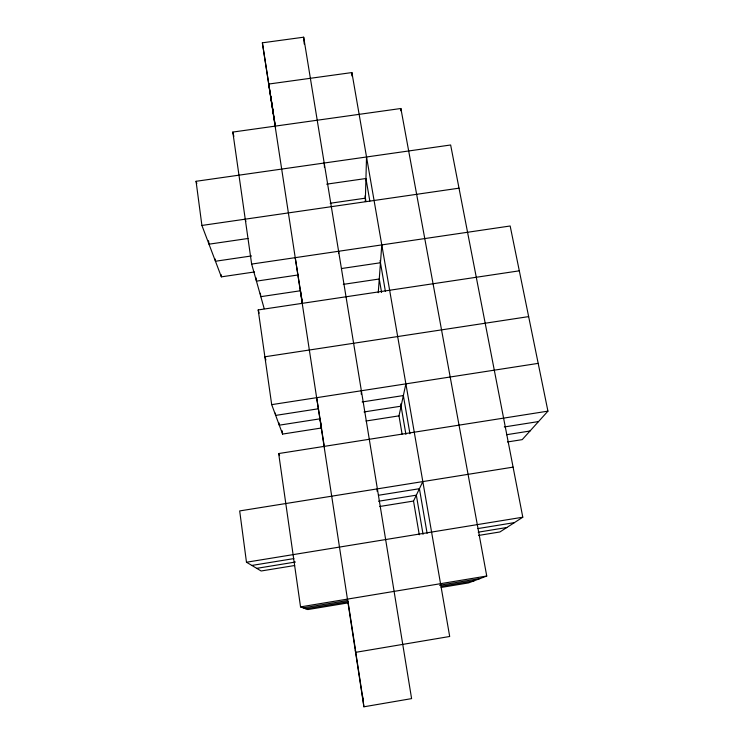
<?xml version="1.0" encoding="UTF-8"?>
<svg xmlns="http://www.w3.org/2000/svg" width="744" height="744" viewBox="0 0 744 744"><rect width="100%" height="100%" fill="white"/><g stroke="black" fill="none" stroke-linecap="round" stroke-linejoin="round"><path stroke-width="1.12" d="M365.313 201.54L366.532 156.984M361.249 394.171L361.361 390.758M378.25 292.727L381.784 244.906M400.672 110.726L400.877 108.494L232.816 132.069L251.649 264.083L264.204 308.676M376.985 491.124L377.375 488.864M402.095 434.105L398.989 415.859L405.88 383.867M419.272 534.75L413.524 501.047L422.825 481.582M251.649 264.083L510.161 225.99L547.937 411.144L522.214 439.63L507.482 441.964M254.541 271.951L221.359 276.852L201.903 225.451L196.063 181.294L450.641 144.987L522.799 517.21L499.931 531.96L478.55 535.447M400.877 108.494L486.743 576.033L468.534 582.905L441.164 587.444M363.9 706.8L411.599 698.616L303.673 37.2L262.372 42.808L363.9 706.8L362.458 695.491M547.937 411.144L278.674 453.552L300.539 606.89L486.743 576.033M303.236 607.867L347.746 600.492L347.439 599.115M439.546 585.268L480.066 578.553M305.663 608.759L348.034 601.729L348.294 602.854L307.867 609.559L300.539 606.89M441.257 586.272L474.021 580.832M513.09 467.13L239.68 510.923L246.478 562.231L522.799 517.21M251.853 565.44L293.852 558.595M477.992 528.556L514.42 522.614M256.727 568.351L295.452 562.027M478.197 532.183L506.831 527.505M294.661 565.514L261.144 570.992L246.478 562.231M378.575 501.242L416.333 495.169L423.048 534.294M379.793 506.478L413.524 501.047M378.473 495.281L419.421 488.706L427.112 533.327M504.302 426.963L538.535 421.56M506.497 434.728L529.998 431.009M364.021 411.953L401.072 406.178M519.303 270.825L258.187 309.941L271.7 404.643L282.581 434.078L321.538 427.977L316.637 397.687M366.02 421.011L398.989 415.859M271.7 404.643L538.191 363.37M318.432 408.763L275.671 415.403L275.345 413.125M362.133 401.965L403.36 395.557L409.953 433.78M528.649 316.609L264.873 356.785L265.933 360.022M343.319 284.366L379.263 279L381.579 292.494M297.972 274.982L256.447 281.139L255.964 277.745M341.589 268.519L380.463 262.753M248.003 238.489L208.999 244.181L208.534 240.749M251.518 255.945L215.453 261.246L215.156 258.986M326.672 184.159L365.946 178.513L369.824 201.057M330.197 203.261L365.397 198.164M201.903 225.451L459.011 188.176M362.895 698.895L355.39 649.81L355.576 652.349L449.692 636.483L351.893 72.568L268.677 84.053L275.327 126.48M278.674 453.552L279.595 455.663M196.063 181.294L196.825 183.461M258.187 309.941L259.163 313.168M245.241 219.164L245.836 221.396M232.816 132.069L233.867 136.375M380.082 260.512L385.383 291.295M365.016 195.914L365.992 201.596M400.681 403.899L405.917 434.412M295.219 257.657L302.399 302.957M262.372 42.808L275.55 127.382M270.704 96.115L273.448 113.646M302.371 303.199L300.464 290.755L260.819 296.67L260.326 293.229M324.403 447.256L320.05 418.816L279.288 425.177L278.954 422.871M348.034 601.729L355.307 648.721M282.088 430.683L282.581 434.078M221.052 274.555L221.359 276.852M303.673 37.2L304.25 44.063M324.198 163.02L324.486 167.502M338.604 251.267L338.687 253.462M351.893 72.568L351.903 75.962"/></g></svg>
